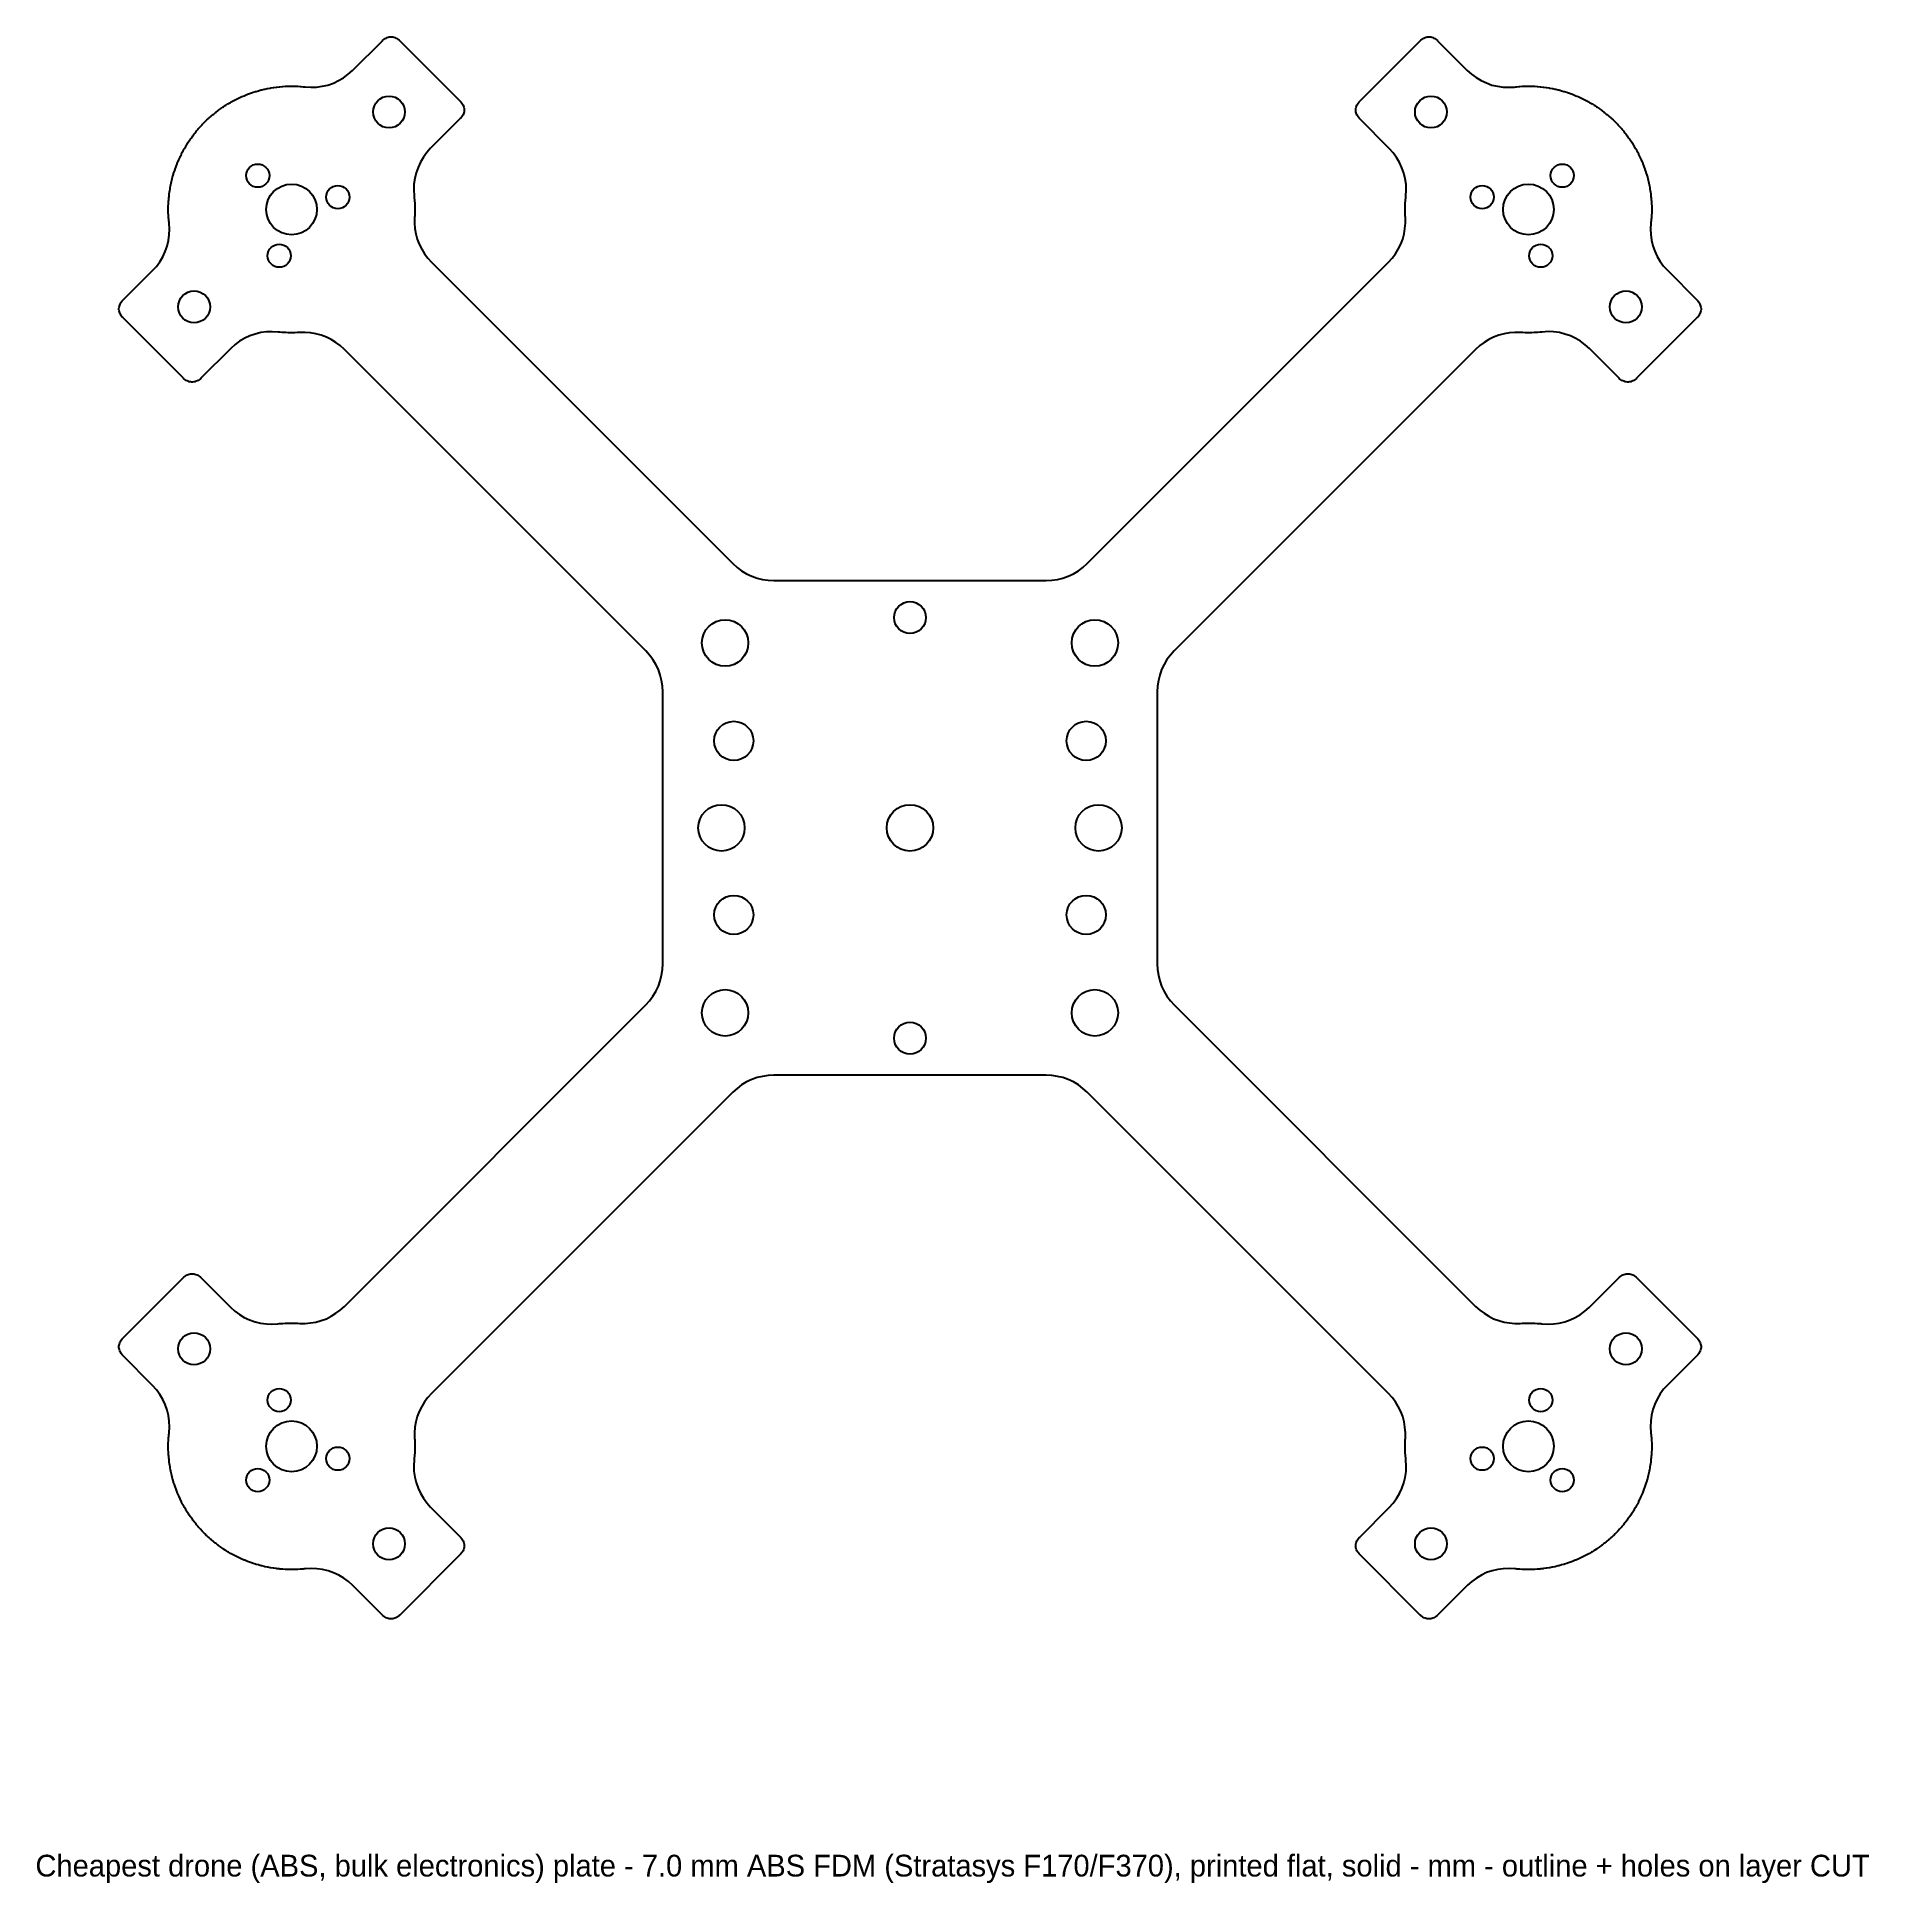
# Model space of a CAD drawing. Header units: millimetres. Extents: x -60 to 66, y -73 to 55.
import ezdxf

# ---------------------------------------------------------------- set-up
doc = ezdxf.new("R2010")
doc.units = ezdxf.units.MM
doc.layers.add('CUT', color=1, linetype='Continuous')
doc.layers.add('NOTES', color=3, linetype='Continuous')

msp = doc.modelspace()

# ---------------------------------------------------------------- linework, layer by layer
at = {"layer": 'CUT'}
msp.add_lwpolyline([(-54.53, -35.9), (-54.54, -35.82), (-54.54, -35.74), (-54.53, -35.66), (-54.51, -35.59), (-54.49, -35.51), (-54.46, -35.44), (-54.42, -35.37), (-54.38, -35.31), (-54.31, -35.22), (-54.27, -35.18), (-50.1, -31.01), (-50.06, -30.97), (-49.97, -30.9), (-49.91, -30.85), (-49.84, -30.82), (-49.77, -30.79), (-49.69, -30.76), (-49.61, -30.75), (-49.54, -30.74), (-49.46, -30.74), (-49.38, -30.75), (-49.3, -30.76), (-49.23, -30.79), (-49.16, -30.82), (-49.09, -30.85), (-49.02, -30.9), (-48.93, -30.97), (-48.9, -31.01), (-46.86, -33.05), (-46.56, -33.31), (-46.24, -33.55), (-45.9, -33.75), (-45.54, -33.92), (-45.16, -34.05), (-44.78, -34.15), (-44.38, -34.2), (-43.99, -34.22), (-43.59, -34.19), (-43.5, -34.18), (-43.45, -34.18), (-43.29, -34.16), (-43.24, -34.16), (-43.08, -34.15), (-43.03, -34.15), (-42.87, -34.14), (-42.82, -34.14), (-42.66, -34.14), (-42.61, -34.14), (-42.45, -34.14), (-42.41, -34.14), (-42.25, -34.15), (-42.2, -34.15), (-42.08, -34.16), (-41.7, -34.16), (-41.33, -34.13), (-40.96, -34.07), (-40.59, -33.97), (-40.24, -33.84), (-39.9, -33.67), (-39.58, -33.47), (-39.28, -33.25), (-39, -32.99), (-18.22, -12.21), (-17.96, -11.92), (-17.72, -11.61), (-17.52, -11.27), (-17.35, -10.91), (-17.22, -10.54), (-17.13, -10.16), (-17.07, -9.77), (-17.05, -9.38), (-17.05, 9.38), (-17.07, 9.77), (-17.13, 10.16), (-17.22, 10.54), (-17.35, 10.91), (-17.52, 11.27), (-17.72, 11.61), (-17.96, 11.92), (-18.22, 12.21), (-39, 32.99), (-39.28, 33.25), (-39.58, 33.47), (-39.9, 33.67), (-40.24, 33.84), (-40.59, 33.97), (-40.96, 34.07), (-41.33, 34.13), (-41.7, 34.16), (-42.08, 34.16), (-42.2, 34.15), (-42.25, 34.15), (-42.41, 34.14), (-42.45, 34.14), (-42.61, 34.14), (-42.66, 34.14), (-42.82, 34.14), (-42.87, 34.14), (-43.03, 34.15), (-43.08, 34.15), (-43.24, 34.16), (-43.29, 34.16), (-43.45, 34.18), (-43.5, 34.18), (-43.57, 34.19), (-43.97, 34.21), (-44.36, 34.2), (-44.76, 34.15), (-45.14, 34.05), (-45.52, 33.92), (-45.87, 33.76), (-46.22, 33.55), (-46.54, 33.32), (-46.83, 33.06), (-48.9, 31), (-48.93, 30.97), (-49.02, 30.9), (-49.09, 30.85), (-49.16, 30.82), (-49.23, 30.79), (-49.3, 30.76), (-49.38, 30.75), (-49.46, 30.74), (-49.54, 30.74), (-49.61, 30.75), (-49.69, 30.76), (-49.77, 30.79), (-49.84, 30.82), (-49.91, 30.85), (-49.97, 30.9), (-50.06, 30.97), (-50.1, 31.01), (-54.27, 35.18), (-54.31, 35.22), (-54.38, 35.31), (-54.42, 35.37), (-54.46, 35.44), (-54.49, 35.51), (-54.51, 35.59), (-54.53, 35.66), (-54.54, 35.74), (-54.54, 35.82), (-54.53, 35.9), (-54.51, 35.97), (-54.49, 36.05), (-54.46, 36.12), (-54.42, 36.19), (-54.38, 36.25), (-54.31, 36.34), (-54.27, 36.38), (-52.23, 38.42), (-51.96, 38.71), (-51.73, 39.03), (-51.52, 39.38), (-51.36, 39.74), (-51.22, 40.11), (-51.13, 40.5), (-51.08, 40.89), (-51.06, 41.29), (-51.08, 41.69), (-51.09, 41.78), (-51.1, 41.83), (-51.11, 41.99), (-51.12, 42.04), (-51.13, 42.2), (-51.13, 42.25), (-51.14, 42.41), (-51.14, 42.45), (-51.14, 42.61), (-51.14, 42.66), (-51.14, 42.82), (-51.14, 42.87), (-51.13, 43.03), (-51.13, 43.08), (-51.12, 43.24), (-51.11, 43.29), (-51.1, 43.45), (-51.09, 43.5), (-51.08, 43.65), (-51.07, 43.7), (-51.05, 43.86), (-51.04, 43.91), (-51.02, 44.07), (-51.01, 44.12), (-50.98, 44.27), (-50.97, 44.32), (-50.94, 44.48), (-50.93, 44.52), (-50.89, 44.68), (-50.88, 44.73), (-50.84, 44.88), (-50.82, 44.93), (-50.78, 45.08), (-50.77, 45.13), (-50.72, 45.28), (-50.7, 45.33), (-50.65, 45.48), (-50.63, 45.53), (-50.58, 45.67), (-50.56, 45.72), (-50.5, 45.87), (-50.48, 45.91), (-50.42, 46.06), (-50.4, 46.11), (-50.33, 46.25), (-50.31, 46.29), (-50.24, 46.44), (-50.22, 46.48), (-50.15, 46.62), (-50.12, 46.67), (-50.05, 46.81), (-50.02, 46.85), (-49.94, 46.99), (-49.92, 47.03), (-49.83, 47.17), (-49.81, 47.21), (-49.72, 47.34), (-49.69, 47.38), (-49.6, 47.51), (-49.57, 47.55), (-49.48, 47.68), (-49.45, 47.72), (-49.35, 47.85), (-49.32, 47.89), (-49.22, 48.01), (-49.19, 48.05), (-49.09, 48.17), (-49.06, 48.21), (-48.95, 48.33), (-48.92, 48.36), (-48.81, 48.48), (-48.78, 48.52), (-48.67, 48.63), (-48.63, 48.67), (-48.52, 48.78), (-48.48, 48.81), (-48.36, 48.92), (-48.33, 48.95), (-48.21, 49.06), (-48.17, 49.09), (-48.05, 49.19), (-48.01, 49.22), (-47.89, 49.32), (-47.85, 49.35), (-47.72, 49.45), (-47.68, 49.48), (-47.55, 49.57), (-47.51, 49.6), (-47.38, 49.69), (-47.34, 49.72), (-47.21, 49.81), (-47.17, 49.83), (-47.03, 49.92), (-46.99, 49.94), (-46.85, 50.02), (-46.81, 50.05), (-46.67, 50.12), (-46.62, 50.15), (-46.48, 50.22), (-46.44, 50.24), (-46.29, 50.31), (-46.25, 50.33), (-46.11, 50.4), (-46.06, 50.42), (-45.91, 50.48), (-45.87, 50.5), (-45.72, 50.56), (-45.67, 50.58), (-45.53, 50.63), (-45.48, 50.65), (-45.33, 50.7), (-45.28, 50.72), (-45.13, 50.77), (-45.08, 50.78), (-44.93, 50.82), (-44.88, 50.84), (-44.73, 50.88), (-44.68, 50.89), (-44.52, 50.93), (-44.48, 50.94), (-44.32, 50.97), (-44.27, 50.98), (-44.12, 51.01), (-44.07, 51.02), (-43.91, 51.04), (-43.86, 51.05), (-43.7, 51.07), (-43.65, 51.08), (-43.5, 51.09), (-43.45, 51.1), (-43.29, 51.11), (-43.24, 51.12), (-43.08, 51.13), (-43.03, 51.13), (-42.87, 51.14), (-42.82, 51.14), (-42.66, 51.14), (-42.61, 51.14), (-42.45, 51.14), (-42.41, 51.14), (-42.25, 51.13), (-42.2, 51.13), (-42.04, 51.12), (-41.99, 51.11), (-41.83, 51.1), (-41.78, 51.09), (-41.7, 51.09), (-41.31, 51.06), (-40.91, 51.08), (-40.52, 51.13), (-40.14, 51.22), (-39.76, 51.35), (-39.4, 51.52), (-39.06, 51.72), (-38.74, 51.96), (-38.45, 52.22), (-36.38, 54.27), (-36.34, 54.31), (-36.25, 54.38), (-36.19, 54.42), (-36.12, 54.46), (-36.05, 54.49), (-35.97, 54.51), (-35.9, 54.53), (-35.82, 54.54), (-35.74, 54.54), (-35.66, 54.53), (-35.59, 54.51), (-35.51, 54.49), (-35.44, 54.46), (-35.37, 54.42), (-35.31, 54.38), (-35.22, 54.31), (-35.18, 54.27), (-31.01, 50.1), (-30.97, 50.06), (-30.9, 49.97), (-30.85, 49.91), (-30.82, 49.84), (-30.79, 49.77), (-30.76, 49.69), (-30.75, 49.61), (-30.74, 49.54), (-30.74, 49.46), (-30.75, 49.38), (-30.76, 49.3), (-30.79, 49.23), (-30.82, 49.16), (-30.85, 49.09), (-30.9, 49.02), (-30.97, 48.93), (-31.01, 48.9), (-33.05, 46.86), (-33.31, 46.56), (-33.55, 46.24), (-33.75, 45.9), (-33.92, 45.54), (-34.05, 45.16), (-34.15, 44.78), (-34.2, 44.38), (-34.22, 43.99), (-34.19, 43.59), (-34.18, 43.5), (-34.18, 43.45), (-34.16, 43.29), (-34.16, 43.24), (-34.15, 43.08), (-34.15, 43.03), (-34.14, 42.87), (-34.14, 42.82), (-34.14, 42.66), (-34.14, 42.61), (-34.14, 42.45), (-34.14, 42.41), (-34.15, 42.25), (-34.15, 42.2), (-34.16, 42.08), (-34.16, 41.7), (-34.13, 41.33), (-34.07, 40.96), (-33.97, 40.59), (-33.84, 40.24), (-33.67, 39.9), (-33.47, 39.58), (-33.25, 39.28), (-32.99, 39), (-12.21, 18.22), (-11.92, 17.96), (-11.61, 17.72), (-11.27, 17.52), (-10.91, 17.35), (-10.54, 17.22), (-10.16, 17.13), (-9.77, 17.07), (-9.38, 17.05), (9.38, 17.05), (9.77, 17.07), (10.16, 17.13), (10.54, 17.22), (10.91, 17.35), (11.27, 17.52), (11.61, 17.72), (11.92, 17.96), (12.21, 18.22), (32.99, 39), (33.25, 39.28), (33.47, 39.58), (33.67, 39.9), (33.84, 40.24), (33.97, 40.59), (34.07, 40.96), (34.13, 41.33), (34.16, 41.7), (34.16, 42.08), (34.15, 42.2), (34.15, 42.25), (34.14, 42.41), (34.14, 42.45), (34.14, 42.61), (34.14, 42.66), (34.14, 42.82), (34.14, 42.87), (34.15, 43.03), (34.15, 43.08), (34.16, 43.24), (34.16, 43.29), (34.18, 43.45), (34.18, 43.5), (34.19, 43.57), (34.21, 43.97), (34.2, 44.36), (34.15, 44.76), (34.05, 45.14), (33.92, 45.52), (33.76, 45.87), (33.55, 46.22), (33.32, 46.54), (33.06, 46.83), (31, 48.9), (30.97, 48.93), (30.9, 49.02), (30.85, 49.09), (30.82, 49.16), (30.79, 49.23), (30.76, 49.3), (30.75, 49.38), (30.74, 49.46), (30.74, 49.54), (30.75, 49.61), (30.76, 49.69), (30.79, 49.77), (30.82, 49.84), (30.85, 49.91), (30.9, 49.97), (30.97, 50.06), (31.01, 50.1), (35.18, 54.27), (35.22, 54.31), (35.31, 54.38), (35.37, 54.42), (35.44, 54.46), (35.51, 54.49), (35.59, 54.51), (35.66, 54.53), (35.74, 54.54), (35.82, 54.54), (35.9, 54.53), (35.97, 54.51), (36.05, 54.49), (36.12, 54.46), (36.19, 54.42), (36.25, 54.38), (36.34, 54.31), (36.38, 54.27), (38.42, 52.23), (38.71, 51.96), (39.03, 51.73), (39.38, 51.52), (39.74, 51.36), (40.11, 51.22), (40.5, 51.13), (40.89, 51.08), (41.29, 51.06), (41.69, 51.08), (41.78, 51.09), (41.83, 51.1), (41.99, 51.11), (42.04, 51.12), (42.2, 51.13), (42.25, 51.13), (42.41, 51.14), (42.45, 51.14), (42.61, 51.14), (42.66, 51.14), (42.82, 51.14), (42.87, 51.14), (43.03, 51.13), (43.08, 51.13), (43.24, 51.12), (43.29, 51.11), (43.45, 51.1), (43.5, 51.09), (43.65, 51.08), (43.7, 51.07), (43.86, 51.05), (43.91, 51.04), (44.07, 51.02), (44.12, 51.01), (44.27, 50.98), (44.32, 50.97), (44.48, 50.94), (44.52, 50.93), (44.68, 50.89), (44.73, 50.88), (44.88, 50.84), (44.93, 50.82), (45.08, 50.78), (45.13, 50.77), (45.28, 50.72), (45.33, 50.7), (45.48, 50.65), (45.53, 50.63), (45.67, 50.58), (45.72, 50.56), (45.87, 50.5), (45.91, 50.48), (46.06, 50.42), (46.11, 50.4), (46.25, 50.33), (46.29, 50.31), (46.44, 50.24), (46.48, 50.22), (46.62, 50.15), (46.67, 50.12), (46.81, 50.05), (46.85, 50.02), (46.99, 49.94), (47.03, 49.92), (47.17, 49.83), (47.21, 49.81), (47.34, 49.72), (47.38, 49.69), (47.51, 49.6), (47.55, 49.57), (47.68, 49.48), (47.72, 49.45), (47.85, 49.35), (47.89, 49.32), (48.01, 49.22), (48.05, 49.19), (48.17, 49.09), (48.21, 49.06), (48.33, 48.95), (48.36, 48.92), (48.48, 48.81), (48.52, 48.78), (48.63, 48.67), (48.67, 48.63), (48.78, 48.52), (48.81, 48.48), (48.92, 48.36), (48.95, 48.33), (49.06, 48.21), (49.09, 48.17), (49.19, 48.05), (49.22, 48.01), (49.32, 47.89), (49.35, 47.85), (49.45, 47.72), (49.48, 47.68), (49.57, 47.55), (49.6, 47.51), (49.69, 47.38), (49.72, 47.34), (49.81, 47.21), (49.83, 47.17), (49.92, 47.03), (49.94, 46.99), (50.02, 46.85), (50.05, 46.81), (50.12, 46.67), (50.15, 46.62), (50.22, 46.48), (50.24, 46.44), (50.31, 46.29), (50.33, 46.25), (50.4, 46.11), (50.42, 46.06), (50.48, 45.91), (50.5, 45.87), (50.56, 45.72), (50.58, 45.67), (50.63, 45.53), (50.65, 45.48), (50.7, 45.33), (50.72, 45.28), (50.77, 45.13), (50.78, 45.08), (50.82, 44.93), (50.84, 44.88), (50.88, 44.73), (50.89, 44.68), (50.93, 44.52), (50.94, 44.48), (50.97, 44.32), (50.98, 44.27), (51.01, 44.12), (51.02, 44.07), (51.04, 43.91), (51.05, 43.86), (51.07, 43.7), (51.08, 43.65), (51.09, 43.5), (51.1, 43.45), (51.11, 43.29), (51.12, 43.24), (51.13, 43.08), (51.13, 43.03), (51.14, 42.87), (51.14, 42.82), (51.14, 42.66), (51.14, 42.61), (51.14, 42.45), (51.14, 42.41), (51.13, 42.25), (51.13, 42.2), (51.12, 42.04), (51.11, 41.99), (51.1, 41.83), (51.09, 41.78), (51.09, 41.7), (51.06, 41.31), (51.08, 40.91), (51.13, 40.52), (51.22, 40.14), (51.35, 39.76), (51.52, 39.4), (51.72, 39.06), (51.96, 38.74), (52.22, 38.45), (54.27, 36.38), (54.31, 36.34), (54.38, 36.25), (54.42, 36.19), (54.46, 36.12), (54.49, 36.05), (54.51, 35.97), (54.53, 35.9), (54.54, 35.82), (54.54, 35.74), (54.53, 35.66), (54.51, 35.59), (54.49, 35.51), (54.46, 35.44), (54.42, 35.37), (54.38, 35.31), (54.31, 35.22), (54.27, 35.18), (50.1, 31.01), (50.06, 30.97), (49.97, 30.9), (49.91, 30.85), (49.84, 30.82), (49.77, 30.79), (49.69, 30.76), (49.61, 30.75), (49.54, 30.74), (49.46, 30.74), (49.38, 30.75), (49.3, 30.76), (49.23, 30.79), (49.16, 30.82), (49.09, 30.85), (49.02, 30.9), (48.93, 30.97), (48.9, 31.01), (46.86, 33.05), (46.56, 33.31), (46.24, 33.55), (45.9, 33.75), (45.54, 33.92), (45.16, 34.05), (44.78, 34.15), (44.38, 34.2), (43.99, 34.22), (43.59, 34.19), (43.5, 34.18), (43.45, 34.18), (43.29, 34.16), (43.24, 34.16), (43.08, 34.15), (43.03, 34.15), (42.87, 34.14), (42.82, 34.14), (42.66, 34.14), (42.61, 34.14), (42.45, 34.14), (42.41, 34.14), (42.25, 34.15), (42.2, 34.15), (42.08, 34.16), (41.7, 34.16), (41.33, 34.13), (40.96, 34.07), (40.59, 33.97), (40.24, 33.84), (39.9, 33.67), (39.58, 33.47), (39.28, 33.25), (39, 32.99), (18.22, 12.21), (17.96, 11.92), (17.72, 11.61), (17.52, 11.27), (17.35, 10.91), (17.22, 10.54), (17.13, 10.16), (17.07, 9.77), (17.05, 9.38), (17.05, -9.38), (17.07, -9.77), (17.13, -10.16), (17.22, -10.54), (17.35, -10.91), (17.52, -11.27), (17.72, -11.61), (17.96, -11.92), (18.22, -12.21), (39, -32.99), (39.28, -33.25), (39.58, -33.47), (39.9, -33.67), (40.24, -33.84), (40.59, -33.97), (40.96, -34.07), (41.33, -34.13), (41.7, -34.16), (42.08, -34.16), (42.2, -34.15), (42.25, -34.15), (42.41, -34.14), (42.45, -34.14), (42.61, -34.14), (42.66, -34.14), (42.82, -34.14), (42.87, -34.14), (43.03, -34.15), (43.08, -34.15), (43.24, -34.16), (43.29, -34.16), (43.45, -34.18), (43.5, -34.18), (43.57, -34.19), (43.97, -34.21), (44.36, -34.2), (44.76, -34.15), (45.14, -34.05), (45.52, -33.92), (45.87, -33.76), (46.22, -33.55), (46.54, -33.32), (46.83, -33.06), (48.9, -31), (48.93, -30.97), (49.02, -30.9), (49.09, -30.85), (49.16, -30.82), (49.23, -30.79), (49.3, -30.76), (49.38, -30.75), (49.46, -30.74), (49.54, -30.74), (49.61, -30.75), (49.69, -30.76), (49.77, -30.79), (49.84, -30.82), (49.91, -30.85), (49.97, -30.9), (50.06, -30.97), (50.1, -31.01), (54.27, -35.18), (54.31, -35.22), (54.38, -35.31), (54.42, -35.37), (54.46, -35.44), (54.49, -35.51), (54.51, -35.59), (54.53, -35.66), (54.54, -35.74), (54.54, -35.82), (54.53, -35.9), (54.51, -35.97), (54.49, -36.05), (54.46, -36.12), (54.42, -36.19), (54.38, -36.25), (54.31, -36.34), (54.27, -36.38), (52.23, -38.42), (51.96, -38.71), (51.73, -39.03), (51.52, -39.38), (51.36, -39.74), (51.22, -40.11), (51.13, -40.5), (51.08, -40.89), (51.06, -41.29), (51.08, -41.69), (51.09, -41.78), (51.1, -41.83), (51.11, -41.99), (51.12, -42.04), (51.13, -42.2), (51.13, -42.25), (51.14, -42.41), (51.14, -42.45), (51.14, -42.61), (51.14, -42.66), (51.14, -42.82), (51.14, -42.87), (51.13, -43.03), (51.13, -43.08), (51.12, -43.24), (51.11, -43.29), (51.1, -43.45), (51.09, -43.5), (51.08, -43.65), (51.07, -43.7), (51.05, -43.86), (51.04, -43.91), (51.02, -44.07), (51.01, -44.12), (50.98, -44.27), (50.97, -44.32), (50.94, -44.48), (50.93, -44.52), (50.89, -44.68), (50.88, -44.73), (50.84, -44.88), (50.82, -44.93), (50.78, -45.08), (50.77, -45.13), (50.72, -45.28), (50.7, -45.33), (50.65, -45.48), (50.63, -45.53), (50.58, -45.67), (50.56, -45.72), (50.5, -45.87), (50.48, -45.91), (50.42, -46.06), (50.4, -46.11), (50.33, -46.25), (50.31, -46.29), (50.24, -46.44), (50.22, -46.48), (50.15, -46.62), (50.12, -46.67), (50.05, -46.81), (50.02, -46.85), (49.94, -46.99), (49.92, -47.03), (49.83, -47.17), (49.81, -47.21), (49.72, -47.34), (49.69, -47.38), (49.6, -47.51), (49.57, -47.55), (49.48, -47.68), (49.45, -47.72), (49.35, -47.85), (49.32, -47.89), (49.22, -48.01), (49.19, -48.05), (49.09, -48.17), (49.06, -48.21), (48.95, -48.33), (48.92, -48.36), (48.81, -48.48), (48.78, -48.52), (48.67, -48.63), (48.63, -48.67), (48.52, -48.78), (48.48, -48.81), (48.36, -48.92), (48.33, -48.95), (48.21, -49.06), (48.17, -49.09), (48.05, -49.19), (48.01, -49.22), (47.89, -49.32), (47.85, -49.35), (47.72, -49.45), (47.68, -49.48), (47.55, -49.57), (47.51, -49.6), (47.38, -49.69), (47.34, -49.72), (47.21, -49.81), (47.17, -49.83), (47.03, -49.92), (46.99, -49.94), (46.85, -50.02), (46.81, -50.05), (46.67, -50.12), (46.62, -50.15), (46.48, -50.22), (46.44, -50.24), (46.29, -50.31), (46.25, -50.33), (46.11, -50.4), (46.06, -50.42), (45.91, -50.48), (45.87, -50.5), (45.72, -50.56), (45.67, -50.58), (45.53, -50.63), (45.48, -50.65), (45.33, -50.7), (45.28, -50.72), (45.13, -50.77), (45.08, -50.78), (44.93, -50.82), (44.88, -50.84), (44.73, -50.88), (44.68, -50.89), (44.52, -50.93), (44.48, -50.94), (44.32, -50.97), (44.27, -50.98), (44.12, -51.01), (44.07, -51.02), (43.91, -51.04), (43.86, -51.05), (43.7, -51.07), (43.65, -51.08), (43.5, -51.09), (43.45, -51.1), (43.29, -51.11), (43.24, -51.12), (43.08, -51.13), (43.03, -51.13), (42.87, -51.14), (42.82, -51.14), (42.66, -51.14), (42.61, -51.14), (42.45, -51.14), (42.41, -51.14), (42.25, -51.13), (42.2, -51.13), (42.04, -51.12), (41.99, -51.11), (41.83, -51.1), (41.78, -51.09), (41.7, -51.09), (41.31, -51.06), (40.91, -51.08), (40.52, -51.13), (40.14, -51.22), (39.76, -51.35), (39.4, -51.52), (39.06, -51.72), (38.74, -51.96), (38.45, -52.22), (36.38, -54.27), (36.34, -54.31), (36.25, -54.38), (36.19, -54.42), (36.12, -54.46), (36.05, -54.49), (35.97, -54.51), (35.9, -54.53), (35.82, -54.54), (35.74, -54.54), (35.66, -54.53), (35.59, -54.51), (35.51, -54.49), (35.44, -54.46), (35.37, -54.42), (35.31, -54.38), (35.22, -54.31), (35.18, -54.27), (31.01, -50.1), (30.97, -50.06), (30.9, -49.97), (30.85, -49.91), (30.82, -49.84), (30.79, -49.77), (30.76, -49.69), (30.75, -49.61), (30.74, -49.54), (30.74, -49.46), (30.75, -49.38), (30.76, -49.3), (30.79, -49.23), (30.82, -49.16), (30.85, -49.09), (30.9, -49.02), (30.97, -48.93), (31.01, -48.9), (33.05, -46.86), (33.31, -46.56), (33.55, -46.24), (33.75, -45.9), (33.92, -45.54), (34.05, -45.16), (34.15, -44.78), (34.2, -44.38), (34.22, -43.99), (34.19, -43.59), (34.18, -43.5), (34.18, -43.45), (34.16, -43.29), (34.16, -43.24), (34.15, -43.08), (34.15, -43.03), (34.14, -42.87), (34.14, -42.82), (34.14, -42.66), (34.14, -42.61), (34.14, -42.45), (34.14, -42.41), (34.15, -42.25), (34.15, -42.2), (34.16, -42.08), (34.16, -41.7), (34.13, -41.33), (34.07, -40.96), (33.97, -40.59), (33.84, -40.24), (33.67, -39.9), (33.47, -39.58), (33.25, -39.28), (32.99, -39), (12.21, -18.22), (11.92, -17.96), (11.61, -17.72), (11.27, -17.52), (10.91, -17.35), (10.54, -17.22), (10.16, -17.13), (9.77, -17.07), (9.38, -17.05), (-9.38, -17.05), (-9.77, -17.07), (-10.16, -17.13), (-10.54, -17.22), (-10.91, -17.35), (-11.27, -17.52), (-11.61, -17.72), (-11.92, -17.96), (-12.21, -18.22), (-32.99, -39), (-33.25, -39.28), (-33.47, -39.58), (-33.67, -39.9), (-33.84, -40.24), (-33.97, -40.59), (-34.07, -40.96), (-34.13, -41.33), (-34.16, -41.7), (-34.16, -42.08), (-34.15, -42.2), (-34.15, -42.25), (-34.14, -42.41), (-34.14, -42.45), (-34.14, -42.61), (-34.14, -42.66), (-34.14, -42.82), (-34.14, -42.87), (-34.15, -43.03), (-34.15, -43.08), (-34.16, -43.24), (-34.16, -43.29), (-34.18, -43.45), (-34.18, -43.5), (-34.19, -43.57), (-34.21, -43.97), (-34.2, -44.36), (-34.15, -44.76), (-34.05, -45.14), (-33.92, -45.52), (-33.76, -45.87), (-33.55, -46.22), (-33.32, -46.54), (-33.06, -46.83), (-31, -48.9), (-30.97, -48.93), (-30.9, -49.02), (-30.85, -49.09), (-30.82, -49.16), (-30.79, -49.23), (-30.76, -49.3), (-30.75, -49.38), (-30.74, -49.46), (-30.74, -49.54), (-30.75, -49.61), (-30.76, -49.69), (-30.79, -49.77), (-30.82, -49.84), (-30.85, -49.91), (-30.9, -49.97), (-30.97, -50.06), (-31.01, -50.1), (-35.18, -54.27), (-35.22, -54.31), (-35.31, -54.38), (-35.37, -54.42), (-35.44, -54.46), (-35.51, -54.49), (-35.59, -54.51), (-35.66, -54.53), (-35.74, -54.54), (-35.82, -54.54), (-35.9, -54.53), (-35.97, -54.51), (-36.05, -54.49), (-36.12, -54.46), (-36.19, -54.42), (-36.25, -54.38), (-36.34, -54.31), (-36.38, -54.27), (-38.42, -52.23), (-38.71, -51.96), (-39.03, -51.73), (-39.38, -51.52), (-39.74, -51.36), (-40.11, -51.22), (-40.5, -51.13), (-40.89, -51.08), (-41.29, -51.06), (-41.69, -51.08), (-41.78, -51.09), (-41.83, -51.1), (-41.99, -51.11), (-42.04, -51.12), (-42.2, -51.13), (-42.25, -51.13), (-42.41, -51.14), (-42.45, -51.14), (-42.61, -51.14), (-42.66, -51.14), (-42.82, -51.14), (-42.87, -51.14), (-43.03, -51.13), (-43.08, -51.13), (-43.24, -51.12), (-43.29, -51.11), (-43.45, -51.1), (-43.5, -51.09), (-43.65, -51.08), (-43.7, -51.07), (-43.86, -51.05), (-43.91, -51.04), (-44.07, -51.02), (-44.12, -51.01), (-44.27, -50.98), (-44.32, -50.97), (-44.48, -50.94), (-44.52, -50.93), (-44.68, -50.89), (-44.73, -50.88), (-44.88, -50.84), (-44.93, -50.82), (-45.08, -50.78), (-45.13, -50.77), (-45.28, -50.72), (-45.33, -50.7), (-45.48, -50.65), (-45.53, -50.63), (-45.67, -50.58), (-45.72, -50.56), (-45.87, -50.5), (-45.91, -50.48), (-46.06, -50.42), (-46.11, -50.4), (-46.25, -50.33), (-46.29, -50.31), (-46.44, -50.24), (-46.48, -50.22), (-46.62, -50.15), (-46.67, -50.12), (-46.81, -50.05), (-46.85, -50.02), (-46.99, -49.94), (-47.03, -49.92), (-47.17, -49.83), (-47.21, -49.81), (-47.34, -49.72), (-47.38, -49.69), (-47.51, -49.6), (-47.55, -49.57), (-47.68, -49.48), (-47.72, -49.45), (-47.85, -49.35), (-47.89, -49.32), (-48.01, -49.22), (-48.05, -49.19), (-48.17, -49.09), (-48.21, -49.06), (-48.33, -48.95), (-48.36, -48.92), (-48.48, -48.81), (-48.52, -48.78), (-48.63, -48.67), (-48.67, -48.63), (-48.78, -48.52), (-48.81, -48.48), (-48.92, -48.36), (-48.95, -48.33), (-49.06, -48.21), (-49.09, -48.17), (-49.19, -48.05), (-49.22, -48.01), (-49.32, -47.89), (-49.35, -47.85), (-49.45, -47.72), (-49.48, -47.68), (-49.57, -47.55), (-49.6, -47.51), (-49.69, -47.38), (-49.72, -47.34), (-49.81, -47.21), (-49.83, -47.17), (-49.92, -47.03), (-49.94, -46.99), (-50.02, -46.85), (-50.05, -46.81), (-50.12, -46.67), (-50.15, -46.62), (-50.22, -46.48), (-50.24, -46.44), (-50.31, -46.29), (-50.33, -46.25), (-50.4, -46.11), (-50.42, -46.06), (-50.48, -45.91), (-50.5, -45.87), (-50.56, -45.72), (-50.58, -45.67), (-50.63, -45.53), (-50.65, -45.48), (-50.7, -45.33), (-50.72, -45.28), (-50.77, -45.13), (-50.78, -45.08), (-50.82, -44.93), (-50.84, -44.88), (-50.88, -44.73), (-50.89, -44.68), (-50.93, -44.52), (-50.94, -44.48), (-50.97, -44.32), (-50.98, -44.27), (-51.01, -44.12), (-51.02, -44.07), (-51.04, -43.91), (-51.05, -43.86), (-51.07, -43.7), (-51.08, -43.65), (-51.09, -43.5), (-51.1, -43.45), (-51.11, -43.29), (-51.12, -43.24), (-51.13, -43.08), (-51.13, -43.03), (-51.14, -42.87), (-51.14, -42.82), (-51.14, -42.66), (-51.14, -42.61), (-51.14, -42.45), (-51.14, -42.41), (-51.13, -42.25), (-51.13, -42.2), (-51.12, -42.04), (-51.11, -41.99), (-51.1, -41.83), (-51.09, -41.78), (-51.09, -41.7), (-51.06, -41.31), (-51.08, -40.91), (-51.13, -40.52), (-51.22, -40.14), (-51.35, -39.76), (-51.52, -39.4), (-51.72, -39.06), (-51.96, -38.74), (-52.22, -38.45), (-54.27, -36.38), (-54.31, -36.34), (-54.38, -36.25), (-54.42, -36.19), (-54.46, -36.12), (-54.49, -36.05), (-54.51, -35.97), (-54.53, -35.9)], close=True, dxfattribs=at)
for centre, radius in [((-35.92, 49.36), 1.1), ((35.92, 49.36), 1.1), ((-44.97, 44.97), 0.8), ((44.97, 44.97), 0.8), ((-42.64, 42.64), 1.75), ((-39.45, 43.49), 0.8), ((39.45, 43.49), 0.8), ((42.64, 42.64), 1.75), ((-43.49, 39.45), 0.8), ((43.49, 39.45), 0.8), ((-49.36, 35.92), 1.1), ((49.36, 35.92), 1.1), ((0, 14.5), 1.1), ((-12.75, 12.75), 1.6), ((12.75, 12.75), 1.6), ((-12.15, 6), 1.35), ((12.15, 6), 1.35), ((-13, 0), 1.6), ((0, 0), 1.6), ((13, 0), 1.6), ((-12.15, -6), 1.35), ((12.15, -6), 1.35), ((-12.75, -12.75), 1.6), ((12.75, -12.75), 1.6), ((0, -14.5), 1.1), ((-49.36, -35.92), 1.1), ((49.36, -35.92), 1.1), ((-43.49, -39.45), 0.8), ((43.49, -39.45), 0.8), ((-42.64, -42.64), 1.75), ((42.64, -42.64), 1.75), ((-39.45, -43.49), 0.8), ((39.45, -43.49), 0.8), ((-44.97, -44.97), 0.8), ((44.97, -44.97), 0.8), ((-35.92, -49.36), 1.1), ((35.92, -49.36), 1.1)]:
    msp.add_circle(centre, radius, dxfattribs=at)

# ---------------------------------------------------------------- texts
at = {"layer": 'NOTES'}
msp.add_text('Cheapest drone (ABS, bulk electronics) plate - 7.0 mm ABS FDM (Stratasys F170/F370), printed flat, solid - mm - outline + holes on layer CUT', height=1.5, dxfattribs=at).set_placement((-60.3, -72.3))

doc.saveas('drawing.dxf')
